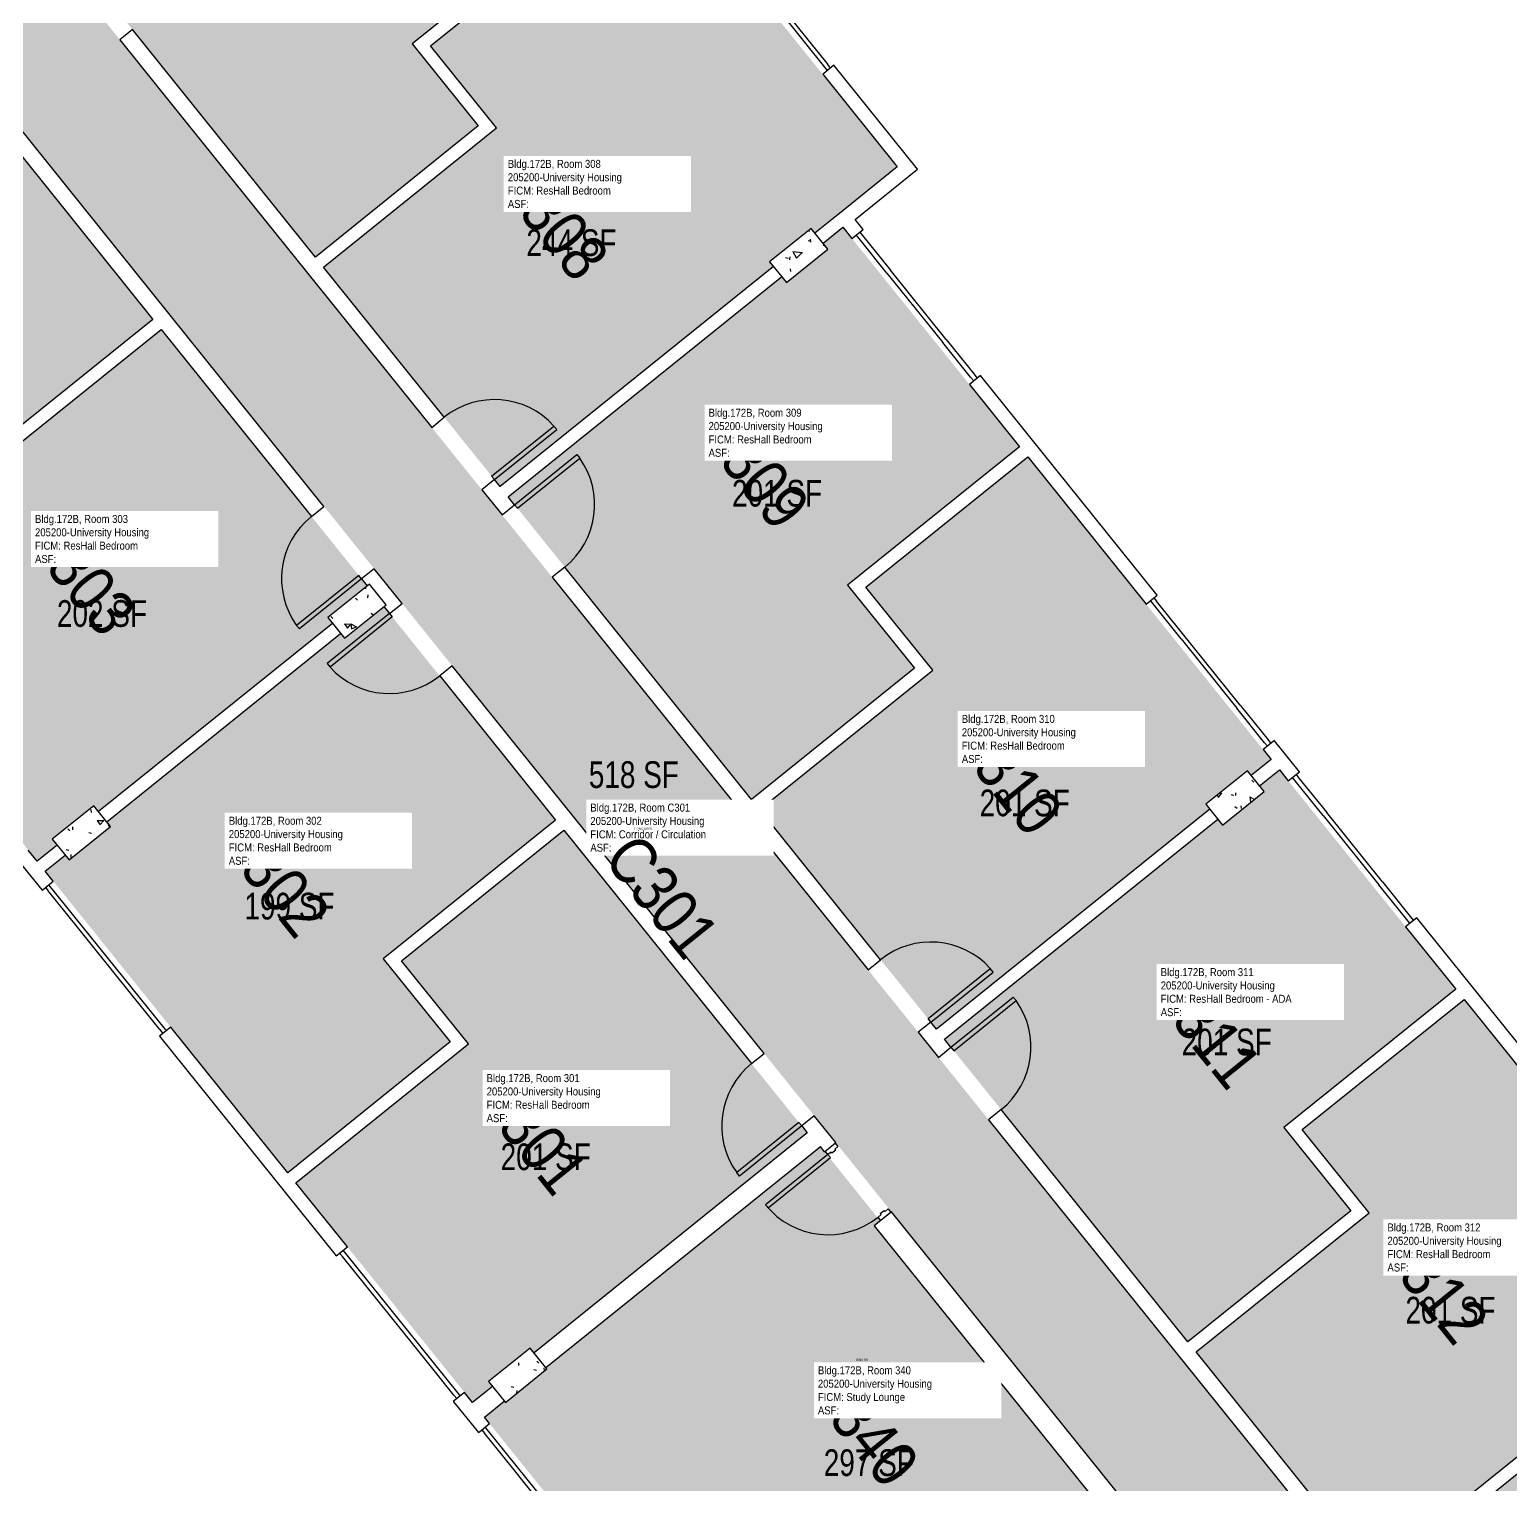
# Model space of a CAD drawing. Header units: inches. Extents: x 69233640 to 69235957, y 27660565 to 27663170.
# Drawn here: x 69234069 to 69234735, y 27662098 to 27662752 of the extents above; entities that cross this region are included whole.
import ezdxf
from ezdxf.enums import TextEntityAlignment as Align

# ---------------------------------------------------------------- set-up
doc = ezdxf.new("R2010")
doc.units = ezdxf.units.IN
doc.header["$LTSCALE"] = 100
doc.header["$MEASUREMENT"] = 0
for name, color, linetype in [('A-COLS', 5, 'CONTINUOUS'), ('A-DOOR', 2, 'CONTINUOUS'), ('A-GLAZ', 1, 'CONTINUOUS'), ('A-IDEN-RNUM', 7, 'CONTINUOUS'), ('A-IDEN-SNUM', 4, 'CONTINUOUS'), ('A-IDEN-VNUM', 4, 'CONTINUOUS'), ('A-WALL', 5, 'CONTINUOUS'), ('AREA-TEXT', 3, 'CONTINUOUS'), ('Rooms-Category-Color', 7, 'CONTINUOUS'), ('Rooms-College-Color', 7, 'CONTINUOUS'), ('Rooms-Department-Color', 7, 'CONTINUOUS'), ('Rooms-Division-Color', 7, 'CONTINUOUS'), ('Rooms-Information', 7, 'CONTINUOUS')]:
    doc.layers.add(name, color=color, linetype=linetype)
doc.styles.add('CP_AREA', font='arial.ttf', dxfattribs={"height": 15})
doc.styles.add('CP_ROOMSNUMBER', font='arial.ttf', dxfattribs={"height": 1})
doc.styles.add('CP_ROOMVNUMBER', font='arial.ttf', dxfattribs={"width": 0.85, "height": 0.075})
pattern_1 = [(358.821, (69234315.58, 27661870.697), (15.3886, -22.96955), [2.88, -31.68]), (303.821, (69234315.58, 27661870.697), (19.1641, 22.2581), [2.304, -25.344]), (49.272, (69234316.862, 27661868.783), (34.5526, -0.712), [2.448, -26.924]), (355.005, (69234321.563, 27661875.51), (20.7387, -35.9142), [4.32, -47.52]), (45.457, (69234323.29, 27661872.52), (51.643, -4.5134), [3.671, -40.386]), (300.005, (69234321.563, 27661875.51), (51.6431, -4.5136), [3.456, -38.016]), (329.821, (69234322.475, 27661871.316), (2.3233, -27.55014), [2.88, -31.68]), (274.821, (69234322.475, 27661871.316), (27.5522, 10.1765), [2.304, -25.344]), (20.272, (69234322.668, 27661869.02), (29.8752, -17.3742), [2.448, -26.924]), (346.3208, (69234315.58, 27661870.697), (10.2518, 7.64958), [1.267, -23.77, 1.267, -24.461, -25.44]), (346.3208, (69234315.58, 27661870.697), (10.2518, 7.64958), [-50.765, 1.267, -24.173]), (316.3208, (69234315.58, 27661870.697), (18.13225, 1.624), [1.267, -13.402, 1.267, -23.194, -9.696]), (316.3208, (69234315.58, 27661870.697), (18.13225, 1.624), [-39.13, 1.267, -8.429]), (276.3208, (69234310.212, 27661877.368), (12.17612, -16.51385), [1.267, -8.333, 1.267, -28.685, -39.744]), (276.3208, (69234310.212, 27661877.368), (12.17612, -16.51385), [-39.552, 1.267, -38.477]), (266.3208, (69234307.805, 27661880.36), (17.0341, -15.03807), [1.267, -11.213, 1.267, -18.624, -28.224]), (266.3208, (69234307.805, 27661880.36), (17.0341, -15.03807), [-32.371, 1.267, -26.957])]

msp = doc.modelspace()

# ---------------------------------------------------------------- hatches: boundary and pattern name
at = {"layer": 'A-COLS', "lineweight": -3}
h = msp.add_hatch(dxfattribs=at)
h.set_pattern_fill('FP_22', color=256, angle=-51.17918, style=0, pattern_type=2)
h.set_pattern_definition([(358.8208, (69234315.58, 27661870.696), (15.38857, -22.96955), [2.88, -31.68]), (303.821, (69234315.58, 27661870.696), (19.1641, 22.2581), [2.304, -25.344]), (49.272, (69234316.862, 27661868.782), (34.5526, -0.712), [2.448, -26.924]), (355.005, (69234321.563, 27661875.51), (20.7387, -35.9142), [4.32, -47.52]), (45.457, (69234323.29, 27661872.518), (51.643, -4.5134), [3.671, -40.386]), (300.005, (69234321.563, 27661875.51), (51.6431, -4.5136), [3.456, -38.016]), (329.8208, (69234322.474, 27661871.315), (2.3233, -27.55014), [2.88, -31.68]), (274.821, (69234322.474, 27661871.315), (27.5522, 10.1765), [2.304, -25.344]), (20.272, (69234322.668, 27661869.02), (29.8752, -17.3742), [2.448, -26.924]), (346.3208, (69234315.579, 27661870.696), (10.2518, 7.64958), [1.267, -23.77, 1.267, -24.461, -25.44]), (346.3208, (69234315.579, 27661870.696), (10.2518, 7.64958), [-50.765, 1.267, -24.173]), (316.3208, (69234315.58, 27661870.696), (18.13225, 1.624), [1.267, -13.402, 1.267, -23.194, -9.696]), (316.3208, (69234315.58, 27661870.696), (18.13225, 1.624), [-39.13, 1.267, -8.429]), (276.3208, (69234310.211, 27661877.368), (12.17612, -16.51385), [1.267, -8.333, 1.267, -28.685, -39.744]), (276.3208, (69234310.211, 27661877.368), (12.17612, -16.51385), [-39.552, 1.267, -38.477]), (266.3208, (69234307.804, 27661880.36), (17.0341, -15.03807), [1.267, -11.213, 1.267, -18.624, -28.224]), (266.3208, (69234307.804, 27661880.36), (17.0341, -15.03807), [-32.371, 1.267, -26.957])])
h.paths.add_polyline_path([(69234402.24, 27662647.31), (69234409.76, 27662637.96), (69234428.46, 27662653), (69234420.94, 27662662.35), (69234418.57, 27662660.45)], flags=0)
h = msp.add_hatch(dxfattribs=at)
h.set_pattern_fill('FP_29', color=256, angle=-51.17918, style=0, pattern_type=2)
h.set_pattern_definition(pattern_1)
h.paths.add_polyline_path([(69234203.52, 27662487.41), (69234211.05, 27662478.06), (69234229.74, 27662493.11), (69234222.22, 27662502.46)], flags=0)
h = msp.add_hatch(dxfattribs=at)
h.set_pattern_fill('FP_21', color=256, angle=-51.17918, style=0, pattern_type=2)
h.set_pattern_definition([(358.821, (69234315.58, 27661870.696), (15.3886, -22.96955), [2.88, -31.68]), (303.821, (69234315.58, 27661870.696), (19.1641, 22.2581), [2.304, -25.344]), (49.272, (69234316.862, 27661868.782), (34.5526, -0.712), [2.448, -26.924]), (355.005, (69234321.563, 27661875.51), (20.7387, -35.9142), [4.32, -47.52]), (45.457, (69234323.29, 27661872.518), (51.643, -4.5134), [3.671, -40.386]), (300.005, (69234321.563, 27661875.51), (51.6431, -4.5136), [3.456, -38.016]), (329.821, (69234322.474, 27661871.315), (2.3233, -27.55014), [2.88, -31.68]), (274.821, (69234322.474, 27661871.315), (27.5522, 10.1765), [2.304, -25.344]), (20.272, (69234322.668, 27661869.02), (29.8752, -17.3742), [2.448, -26.924]), (346.3208, (69234315.58, 27661870.696), (10.2518, 7.64958), [1.267, -23.77, 1.267, -24.461, -25.44]), (346.3208, (69234315.58, 27661870.696), (10.2518, 7.64958), [-50.765, 1.267, -24.173]), (316.3208, (69234315.58, 27661870.696), (18.13225, 1.624), [1.267, -13.402, 1.267, -23.194, -9.696]), (316.3208, (69234315.58, 27661870.696), (18.13225, 1.624), [-39.13, 1.267, -8.429]), (276.3208, (69234310.212, 27661877.368), (12.17612, -16.51385), [1.267, -8.333, 1.267, -28.685, -39.744]), (276.3208, (69234310.212, 27661877.368), (12.17612, -16.51385), [-39.552, 1.267, -38.477]), (266.3208, (69234307.804, 27661880.36), (17.0341, -15.03807), [1.267, -11.213, 1.267, -18.624, -28.224]), (266.3208, (69234307.804, 27661880.36), (17.0341, -15.03807), [-32.371, 1.267, -26.957])])
h.paths.add_polyline_path([(69234598.46, 27662403.45), (69234605.98, 27662394.1), (69234624.68, 27662409.14), (69234617.16, 27662418.49)], flags=0)
h = msp.add_hatch(dxfattribs=at)
h.set_pattern_fill('FP_26', color=256, angle=-51.17918, style=0, pattern_type=2)
h.set_pattern_definition(pattern_1)
h.paths.add_polyline_path([(69234079.64, 27662387.74), (69234087.17, 27662378.39), (69234105.87, 27662393.43), (69234098.34, 27662402.78)], flags=0)
h = msp.add_hatch(dxfattribs=at)
h.set_pattern_fill('FP_28', color=256, angle=-51.17918, style=0, pattern_type=2)
h.set_pattern_definition([(358.821, (69234315.58, 27661870.697), (15.3886, -22.9695), [2.88, -31.68]), (303.821, (69234315.58, 27661870.697), (19.164, 22.2581), [2.304, -25.344]), (49.272, (69234316.862, 27661868.783), (34.5526, -0.712), [2.448, -26.924]), (355.005, (69234321.563, 27661875.51), (20.7387, -35.914), [4.32, -47.52]), (45.457, (69234323.29, 27661872.52), (51.643, -4.5134), [3.671, -40.386]), (300.005, (69234321.563, 27661875.51), (51.643, -4.5136), [3.456, -38.016]), (329.821, (69234322.475, 27661871.316), (2.3233, -27.5501), [2.88, -31.68]), (274.821, (69234322.475, 27661871.316), (27.5522, 10.1765), [2.304, -25.344]), (20.272, (69234322.668, 27661869.02), (29.8752, -17.3742), [2.448, -26.924]), (346.321, (69234315.58, 27661870.697), (10.2518, 7.64958), [1.267, -23.77, 1.267, -24.461, -25.44]), (346.321, (69234315.58, 27661870.697), (10.2518, 7.64958), [-50.765, 1.267, -24.173]), (316.321, (69234315.58, 27661870.697), (18.13225, 1.624), [1.267, -13.402, 1.267, -23.194, -9.696]), (316.321, (69234315.58, 27661870.697), (18.13225, 1.624), [-39.13, 1.267, -8.429]), (276.321, (69234310.212, 27661877.368), (12.17612, -16.51385), [1.267, -8.333, 1.267, -28.685, -39.744]), (276.321, (69234310.212, 27661877.368), (12.17612, -16.51385), [-39.552, 1.267, -38.477]), (266.321, (69234307.805, 27661880.36), (17.0341, -15.0381), [1.267, -11.213, 1.267, -18.624, -28.224]), (266.321, (69234307.805, 27661880.36), (17.0341, -15.0381), [-32.371, 1.267, -26.957])])
h.paths.add_polyline_path([(69234275.86, 27662143.88), (69234283.38, 27662134.53), (69234302.08, 27662149.57), (69234294.56, 27662158.92)], flags=0)
at = {"layer": 'Rooms-Category-Color', "true_color": 0xadadad}
msp.add_hatch(color=253, dxfattribs=at).paths.add_polyline_path([(69233896.13, 27662917.3), (69233936.33, 27662867.34), (69234026.92, 27662754.76), (69234041.96, 27662736.06), (69234132.35, 27662623.72), (69234226.9, 27662506.22), (69234230.85, 27662501.3), (69234313.5, 27662398.58), (69234424.8, 27662260.27), (69234426.87, 27662257.68), (69234427.5, 27662256.91), (69234457.08, 27662220.14), (69234555.06, 27662098.37), (69234584.92, 27662061.25), (69234627.19, 27662008.72), (69234658.89, 27661969.33), (69234705.64, 27662006.94), (69234670.03, 27662051.19), (69234586.58, 27662154.91), (69234473.42, 27662295.54), (69234390.34, 27662398.8), (69234280.95, 27662534.75), (69234280.78, 27662534.97), (69234280.19, 27662535.7), (69234277.18, 27662539.44), (69234194.15, 27662642.63), (69234081.19, 27662783.02), (69233982.88, 27662905.19), (69233926.98, 27662974.68), (69233925.11, 27662973.17), (69233880.74, 27662937.47), (69233880.23, 27662937.07), (69233890.65, 27662924.12)])
at = {"layer": 'Rooms-Category-Color', "true_color": 0x728ef3}
for points in [[(69234232.4, 27662896.98), (69234090.6, 27662782.89), (69234197.95, 27662649.47), (69234271.2, 27662708.4), (69234241.5, 27662745.31), (69234318.82, 27662807.52), (69234241.16, 27662904.04)], [(69233934.45, 27662858.12), (69233792.65, 27662744.03), (69233783.88, 27662736.97), (69233974.3, 27662500.32), (69234124.86, 27662621.46), (69234036.32, 27662731.51), (69234031.84, 27662727.91), (69234016.79, 27662746.61), (69234021.27, 27662750.21)], [(69234325.03, 27662804.98), (69234249.76, 27662744.42), (69234279.46, 27662707.51), (69234201.64, 27662644.89), (69234280.98, 27662546.28), (69234282.85, 27662547.78), (69234403.93, 27662645.2), (69234402.24, 27662647.31), (69234420.94, 27662662.35), (69234422.63, 27662660.25), (69234459.6, 27662690), (69234350.56, 27662825.52)], [(69234428.46, 27662653), (69234409.76, 27662637.96), (69234407.62, 27662640.63), (69234284.67, 27662541.7), (69234394.15, 27662405.63), (69234467.39, 27662464.57), (69234437.3, 27662501.97), (69234514.62, 27662564.18), (69234435.23, 27662662.84), (69234426.32, 27662655.67)], [(69234081.76, 27662385.11), (69234079.64, 27662387.74), (69234098.34, 27662402.78), (69234100.46, 27662400.15), (69234205.64, 27662484.78), (69234203.52, 27662487.41), (69234221.25, 27662501.68), (69234128.55, 27662616.89), (69233977.98, 27662495.74), (69234072.8, 27662377.9)], [(69234397.83, 27662401.06), (69234477.23, 27662302.38), (69234600.18, 27662401.3), (69234598.46, 27662403.45), (69234617.16, 27662418.49), (69234618.88, 27662416.35), (69234627.79, 27662423.52), (69234518.3, 27662559.6), (69234445.56, 27662501.07), (69234475.65, 27662463.67)], [(69234306.01, 27662396.33), (69234228.77, 27662492.33), (69234211.05, 27662478.06), (69234209.32, 27662480.21), (69234104.14, 27662395.58), (69234105.87, 27662393.43), (69234087.17, 27662378.39), (69234085.44, 27662380.53), (69234076.48, 27662373.32), (69234185.54, 27662237.79), (69234258.58, 27662296.56), (69234228.49, 27662333.95)], [(69234624.68, 27662409.14), (69234605.98, 27662394.1), (69234603.86, 27662396.73), (69234480.91, 27662297.8), (69234590.38, 27662161.75), (69234663.63, 27662220.68), (69234633.54, 27662258.08), (69234710.86, 27662320.29), (69234631.48, 27662418.94), (69234622.56, 27662411.77)], [(69234277.58, 27662141.73), (69234275.86, 27662143.88), (69234294.56, 27662158.92), (69234296.28, 27662156.78), (69234419.19, 27662255.67), (69234309.69, 27662391.75), (69234236.75, 27662333.06), (69234266.84, 27662295.66), (69234189.22, 27662233.21), (69234268.62, 27662134.53)], [(69234673.84, 27662058.03), (69234796.79, 27662156.96), (69234794.67, 27662159.59), (69234813.37, 27662174.63), (69234815.49, 27662172), (69234824.4, 27662179.17), (69234714.54, 27662315.71), (69234641.8, 27662257.18), (69234671.89, 27662219.79), (69234594.07, 27662157.17)], [(69234425.81, 27661939.17), (69234514.45, 27662010.49), (69234485.84, 27662046.04), (69234545.62, 27662094.15), (69234449.29, 27662213.88), (69234452.01, 27662216.07), (69234425.1, 27662249.52), (69234424.47, 27662249.01), (69234301.61, 27662150.16), (69234302.08, 27662149.57), (69234283.38, 27662134.53), (69234282.91, 27662135.11), (69234273.95, 27662127.9)], [(69234800.47, 27662152.38), (69234677.52, 27662053.45), (69234711.29, 27662011.48), (69234771.55, 27661936.58), (69234908.43, 27662046.72), (69234912.77, 27662050.21), (69234922.12, 27662057.73), (69234828.08, 27662174.6), (69234819.17, 27662167.42), (69234820.89, 27662165.28), (69234802.2, 27662150.24)]]:
    msp.add_hatch(color=171, dxfattribs=at).paths.add_polyline_path(points)
at = {"layer": 'Rooms-College-Color', "true_color": 0xadadad}
for points in [[(69233896.13, 27662917.3), (69233936.33, 27662867.34), (69234026.92, 27662754.76), (69234041.96, 27662736.06), (69234132.35, 27662623.72), (69234226.9, 27662506.22), (69234230.85, 27662501.3), (69234313.5, 27662398.58), (69234424.8, 27662260.27), (69234426.87, 27662257.68), (69234427.5, 27662256.91), (69234457.08, 27662220.14), (69234555.06, 27662098.37), (69234584.92, 27662061.25), (69234627.19, 27662008.72), (69234658.89, 27661969.33), (69234705.64, 27662006.94), (69234670.03, 27662051.19), (69234586.58, 27662154.91), (69234473.42, 27662295.54), (69234390.34, 27662398.8), (69234280.95, 27662534.75), (69234280.78, 27662534.97), (69234280.19, 27662535.7), (69234277.18, 27662539.44), (69234194.15, 27662642.63), (69234081.19, 27662783.02), (69233982.88, 27662905.19), (69233926.98, 27662974.68), (69233925.11, 27662973.17), (69233880.74, 27662937.47), (69233880.23, 27662937.07), (69233890.65, 27662924.12)], [(69234232.4, 27662896.98), (69234090.6, 27662782.89), (69234197.95, 27662649.47), (69234271.2, 27662708.4), (69234241.5, 27662745.31), (69234318.82, 27662807.52), (69234241.16, 27662904.04)], [(69233934.45, 27662858.12), (69233792.65, 27662744.03), (69233783.88, 27662736.97), (69233974.3, 27662500.32), (69234124.86, 27662621.46), (69234036.32, 27662731.51), (69234031.84, 27662727.91), (69234016.79, 27662746.61), (69234021.27, 27662750.21)], [(69234325.03, 27662804.98), (69234249.76, 27662744.42), (69234279.46, 27662707.51), (69234201.64, 27662644.89), (69234280.98, 27662546.28), (69234282.85, 27662547.78), (69234403.93, 27662645.2), (69234402.24, 27662647.31), (69234420.94, 27662662.35), (69234422.63, 27662660.25), (69234459.6, 27662690), (69234350.56, 27662825.52)], [(69234428.46, 27662653), (69234409.76, 27662637.96), (69234407.62, 27662640.63), (69234284.67, 27662541.7), (69234394.15, 27662405.63), (69234467.39, 27662464.57), (69234437.3, 27662501.97), (69234514.62, 27662564.18), (69234435.23, 27662662.84), (69234426.32, 27662655.67)], [(69234081.76, 27662385.11), (69234079.64, 27662387.74), (69234098.34, 27662402.78), (69234100.46, 27662400.15), (69234205.64, 27662484.78), (69234203.52, 27662487.41), (69234221.25, 27662501.68), (69234128.55, 27662616.89), (69233977.98, 27662495.74), (69234072.8, 27662377.9)], [(69234397.83, 27662401.06), (69234477.23, 27662302.38), (69234600.18, 27662401.3), (69234598.46, 27662403.45), (69234617.16, 27662418.49), (69234618.88, 27662416.35), (69234627.79, 27662423.52), (69234518.3, 27662559.6), (69234445.56, 27662501.07), (69234475.65, 27662463.67)], [(69234306.01, 27662396.33), (69234228.77, 27662492.33), (69234211.05, 27662478.06), (69234209.32, 27662480.21), (69234104.14, 27662395.58), (69234105.87, 27662393.43), (69234087.17, 27662378.39), (69234085.44, 27662380.53), (69234076.48, 27662373.32), (69234185.54, 27662237.79), (69234258.58, 27662296.56), (69234228.49, 27662333.95)], [(69234624.68, 27662409.14), (69234605.98, 27662394.1), (69234603.86, 27662396.73), (69234480.91, 27662297.8), (69234590.38, 27662161.75), (69234663.63, 27662220.68), (69234633.54, 27662258.08), (69234710.86, 27662320.29), (69234631.48, 27662418.94), (69234622.56, 27662411.77)], [(69234277.58, 27662141.73), (69234275.86, 27662143.88), (69234294.56, 27662158.92), (69234296.28, 27662156.78), (69234419.19, 27662255.67), (69234309.69, 27662391.75), (69234236.75, 27662333.06), (69234266.84, 27662295.66), (69234189.22, 27662233.21), (69234268.62, 27662134.53)], [(69234673.84, 27662058.03), (69234796.79, 27662156.96), (69234794.67, 27662159.59), (69234813.37, 27662174.63), (69234815.49, 27662172), (69234824.4, 27662179.17), (69234714.54, 27662315.71), (69234641.8, 27662257.18), (69234671.89, 27662219.79), (69234594.07, 27662157.17)], [(69234425.81, 27661939.17), (69234514.45, 27662010.49), (69234485.84, 27662046.04), (69234545.62, 27662094.15), (69234449.29, 27662213.88), (69234452.01, 27662216.07), (69234425.1, 27662249.52), (69234424.47, 27662249.01), (69234301.61, 27662150.16), (69234302.08, 27662149.57), (69234283.38, 27662134.53), (69234282.91, 27662135.11), (69234273.95, 27662127.9)], [(69234800.47, 27662152.38), (69234677.52, 27662053.45), (69234711.29, 27662011.48), (69234771.55, 27661936.58), (69234908.43, 27662046.72), (69234912.77, 27662050.21), (69234922.12, 27662057.73), (69234828.08, 27662174.6), (69234819.17, 27662167.42), (69234820.89, 27662165.28), (69234802.2, 27662150.24)]]:
    msp.add_hatch(color=253, dxfattribs=at).paths.add_polyline_path(points)
at = {"layer": 'Rooms-Department-Color', "true_color": 0xacacac}
msp.add_hatch(color=253, dxfattribs=at).paths.add_polyline_path([(69233896.13, 27662917.3), (69233936.33, 27662867.34), (69234026.92, 27662754.76), (69234041.96, 27662736.06), (69234132.35, 27662623.72), (69234226.9, 27662506.22), (69234230.85, 27662501.3), (69234313.5, 27662398.58), (69234424.8, 27662260.27), (69234426.87, 27662257.68), (69234427.5, 27662256.91), (69234457.08, 27662220.14), (69234555.06, 27662098.37), (69234584.92, 27662061.25), (69234627.19, 27662008.72), (69234658.89, 27661969.33), (69234705.64, 27662006.94), (69234670.03, 27662051.19), (69234586.58, 27662154.91), (69234473.42, 27662295.54), (69234390.34, 27662398.8), (69234280.95, 27662534.75), (69234280.78, 27662534.97), (69234280.19, 27662535.7), (69234277.18, 27662539.44), (69234194.15, 27662642.63), (69234081.19, 27662783.02), (69233982.88, 27662905.19), (69233926.98, 27662974.68), (69233925.11, 27662973.17), (69233880.74, 27662937.47), (69233880.23, 27662937.07), (69233890.65, 27662924.12)])
at = {"layer": 'Rooms-Department-Color', "true_color": 0x604aed}
for points in [[(69234232.4, 27662896.98), (69234090.6, 27662782.89), (69234197.95, 27662649.47), (69234271.2, 27662708.4), (69234241.5, 27662745.31), (69234318.82, 27662807.52), (69234241.16, 27662904.04)], [(69233934.45, 27662858.12), (69233792.65, 27662744.03), (69233783.88, 27662736.97), (69233974.3, 27662500.32), (69234124.86, 27662621.46), (69234036.32, 27662731.51), (69234031.84, 27662727.91), (69234016.79, 27662746.61), (69234021.27, 27662750.21)], [(69234325.03, 27662804.98), (69234249.76, 27662744.42), (69234279.46, 27662707.51), (69234201.64, 27662644.89), (69234280.98, 27662546.28), (69234282.85, 27662547.78), (69234403.93, 27662645.2), (69234402.24, 27662647.31), (69234420.94, 27662662.35), (69234422.63, 27662660.25), (69234459.6, 27662690), (69234350.56, 27662825.52)], [(69234428.46, 27662653), (69234409.76, 27662637.96), (69234407.62, 27662640.63), (69234284.67, 27662541.7), (69234394.15, 27662405.63), (69234467.39, 27662464.57), (69234437.3, 27662501.97), (69234514.62, 27662564.18), (69234435.23, 27662662.84), (69234426.32, 27662655.67)], [(69234081.76, 27662385.11), (69234079.64, 27662387.74), (69234098.34, 27662402.78), (69234100.46, 27662400.15), (69234205.64, 27662484.78), (69234203.52, 27662487.41), (69234221.25, 27662501.68), (69234128.55, 27662616.89), (69233977.98, 27662495.74), (69234072.8, 27662377.9)], [(69234397.83, 27662401.06), (69234477.23, 27662302.38), (69234600.18, 27662401.3), (69234598.46, 27662403.45), (69234617.16, 27662418.49), (69234618.88, 27662416.35), (69234627.79, 27662423.52), (69234518.3, 27662559.6), (69234445.56, 27662501.07), (69234475.65, 27662463.67)], [(69234306.01, 27662396.33), (69234228.77, 27662492.33), (69234211.05, 27662478.06), (69234209.32, 27662480.21), (69234104.14, 27662395.58), (69234105.87, 27662393.43), (69234087.17, 27662378.39), (69234085.44, 27662380.53), (69234076.48, 27662373.32), (69234185.54, 27662237.79), (69234258.58, 27662296.56), (69234228.49, 27662333.95)], [(69234624.68, 27662409.14), (69234605.98, 27662394.1), (69234603.86, 27662396.73), (69234480.91, 27662297.8), (69234590.38, 27662161.75), (69234663.63, 27662220.68), (69234633.54, 27662258.08), (69234710.86, 27662320.29), (69234631.48, 27662418.94), (69234622.56, 27662411.77)], [(69234277.58, 27662141.73), (69234275.86, 27662143.88), (69234294.56, 27662158.92), (69234296.28, 27662156.78), (69234419.19, 27662255.67), (69234309.69, 27662391.75), (69234236.75, 27662333.06), (69234266.84, 27662295.66), (69234189.22, 27662233.21), (69234268.62, 27662134.53)], [(69234673.84, 27662058.03), (69234796.79, 27662156.96), (69234794.67, 27662159.59), (69234813.37, 27662174.63), (69234815.49, 27662172), (69234824.4, 27662179.17), (69234714.54, 27662315.71), (69234641.8, 27662257.18), (69234671.89, 27662219.79), (69234594.07, 27662157.17)], [(69234425.81, 27661939.17), (69234514.45, 27662010.49), (69234485.84, 27662046.04), (69234545.62, 27662094.15), (69234449.29, 27662213.88), (69234452.01, 27662216.07), (69234425.1, 27662249.52), (69234424.47, 27662249.01), (69234301.61, 27662150.16), (69234302.08, 27662149.57), (69234283.38, 27662134.53), (69234282.91, 27662135.11), (69234273.95, 27662127.9)], [(69234800.47, 27662152.38), (69234677.52, 27662053.45), (69234711.29, 27662011.48), (69234771.55, 27661936.58), (69234908.43, 27662046.72), (69234912.77, 27662050.21), (69234922.12, 27662057.73), (69234828.08, 27662174.6), (69234819.17, 27662167.42), (69234820.89, 27662165.28), (69234802.2, 27662150.24)]]:
    msp.add_hatch(color=173, dxfattribs=at).paths.add_polyline_path(points)
at = {"layer": 'Rooms-Division-Color', "true_color": 0xadadad}
msp.add_hatch(color=253, dxfattribs=at).paths.add_polyline_path([(69233896.13, 27662917.3), (69233936.33, 27662867.34), (69234026.92, 27662754.76), (69234041.96, 27662736.06), (69234132.35, 27662623.72), (69234226.9, 27662506.22), (69234230.85, 27662501.3), (69234313.5, 27662398.58), (69234424.8, 27662260.27), (69234426.87, 27662257.68), (69234427.5, 27662256.91), (69234457.08, 27662220.14), (69234555.06, 27662098.37), (69234584.92, 27662061.25), (69234627.19, 27662008.72), (69234658.89, 27661969.33), (69234705.64, 27662006.94), (69234670.03, 27662051.19), (69234586.58, 27662154.91), (69234473.42, 27662295.54), (69234390.34, 27662398.8), (69234280.95, 27662534.75), (69234280.78, 27662534.97), (69234280.19, 27662535.7), (69234277.18, 27662539.44), (69234194.15, 27662642.63), (69234081.19, 27662783.02), (69233982.88, 27662905.19), (69233926.98, 27662974.68), (69233925.11, 27662973.17), (69233880.74, 27662937.47), (69233880.23, 27662937.07), (69233890.65, 27662924.12)])
at = {"layer": 'Rooms-Division-Color', "true_color": 0x604aed}
for points in [[(69234232.4, 27662896.98), (69234090.6, 27662782.89), (69234197.95, 27662649.47), (69234271.2, 27662708.4), (69234241.5, 27662745.31), (69234318.82, 27662807.52), (69234241.16, 27662904.04)], [(69233934.45, 27662858.12), (69233792.65, 27662744.03), (69233783.88, 27662736.97), (69233974.3, 27662500.32), (69234124.86, 27662621.46), (69234036.32, 27662731.51), (69234031.84, 27662727.91), (69234016.79, 27662746.61), (69234021.27, 27662750.21)], [(69234325.03, 27662804.98), (69234249.76, 27662744.42), (69234279.46, 27662707.51), (69234201.64, 27662644.89), (69234280.98, 27662546.28), (69234282.85, 27662547.78), (69234403.93, 27662645.2), (69234402.24, 27662647.31), (69234420.94, 27662662.35), (69234422.63, 27662660.25), (69234459.6, 27662690), (69234350.56, 27662825.52)], [(69234428.46, 27662653), (69234409.76, 27662637.96), (69234407.62, 27662640.63), (69234284.67, 27662541.7), (69234394.15, 27662405.63), (69234467.39, 27662464.57), (69234437.3, 27662501.97), (69234514.62, 27662564.18), (69234435.23, 27662662.84), (69234426.32, 27662655.67)], [(69234081.76, 27662385.11), (69234079.64, 27662387.74), (69234098.34, 27662402.78), (69234100.46, 27662400.15), (69234205.64, 27662484.78), (69234203.52, 27662487.41), (69234221.25, 27662501.68), (69234128.55, 27662616.89), (69233977.98, 27662495.74), (69234072.8, 27662377.9)], [(69234397.83, 27662401.06), (69234477.23, 27662302.38), (69234600.18, 27662401.3), (69234598.46, 27662403.45), (69234617.16, 27662418.49), (69234618.88, 27662416.35), (69234627.79, 27662423.52), (69234518.3, 27662559.6), (69234445.56, 27662501.07), (69234475.65, 27662463.67)], [(69234306.01, 27662396.33), (69234228.77, 27662492.33), (69234211.05, 27662478.06), (69234209.32, 27662480.21), (69234104.14, 27662395.58), (69234105.87, 27662393.43), (69234087.17, 27662378.39), (69234085.44, 27662380.53), (69234076.48, 27662373.32), (69234185.54, 27662237.79), (69234258.58, 27662296.56), (69234228.49, 27662333.95)], [(69234624.68, 27662409.14), (69234605.98, 27662394.1), (69234603.86, 27662396.73), (69234480.91, 27662297.8), (69234590.38, 27662161.75), (69234663.63, 27662220.68), (69234633.54, 27662258.08), (69234710.86, 27662320.29), (69234631.48, 27662418.94), (69234622.56, 27662411.77)], [(69234277.58, 27662141.73), (69234275.86, 27662143.88), (69234294.56, 27662158.92), (69234296.28, 27662156.78), (69234419.19, 27662255.67), (69234309.69, 27662391.75), (69234236.75, 27662333.06), (69234266.84, 27662295.66), (69234189.22, 27662233.21), (69234268.62, 27662134.53)], [(69234673.84, 27662058.03), (69234796.79, 27662156.96), (69234794.67, 27662159.59), (69234813.37, 27662174.63), (69234815.49, 27662172), (69234824.4, 27662179.17), (69234714.54, 27662315.71), (69234641.8, 27662257.18), (69234671.89, 27662219.79), (69234594.07, 27662157.17)], [(69234425.81, 27661939.17), (69234514.45, 27662010.49), (69234485.84, 27662046.04), (69234545.62, 27662094.15), (69234449.29, 27662213.88), (69234452.01, 27662216.07), (69234425.1, 27662249.52), (69234424.47, 27662249.01), (69234301.61, 27662150.16), (69234302.08, 27662149.57), (69234283.38, 27662134.53), (69234282.91, 27662135.11), (69234273.95, 27662127.9)], [(69234800.47, 27662152.38), (69234677.52, 27662053.45), (69234711.29, 27662011.48), (69234771.55, 27661936.58), (69234908.43, 27662046.72), (69234912.77, 27662050.21), (69234922.12, 27662057.73), (69234828.08, 27662174.6), (69234819.17, 27662167.42), (69234820.89, 27662165.28), (69234802.2, 27662150.24)]]:
    msp.add_hatch(color=173, dxfattribs=at).paths.add_polyline_path(points)

# ---------------------------------------------------------------- linework, layer by layer
at = {"layer": 'A-COLS', "lineweight": -3}
for p, q in [((69234420.94, 27662662.35), (69234402.24, 27662647.31)), ((69234428.46, 27662653), (69234420.94, 27662662.35)), ((69234402.24, 27662647.31), (69234409.76, 27662637.96)), ((69234409.76, 27662637.96), (69234428.46, 27662653)), ((69234222.22, 27662502.46), (69234203.52, 27662487.41)), ((69234229.74, 27662493.11), (69234222.22, 27662502.46)), ((69234203.52, 27662487.41), (69234211.05, 27662478.06)), ((69234211.05, 27662478.06), (69234229.74, 27662493.11)), ((69234617.16, 27662418.49), (69234598.46, 27662403.45)), ((69234624.68, 27662409.14), (69234617.16, 27662418.49)), ((69234605.98, 27662394.1), (69234624.68, 27662409.14)), ((69234098.34, 27662402.78), (69234079.64, 27662387.74)), ((69234105.87, 27662393.43), (69234098.34, 27662402.78)), ((69234598.46, 27662403.45), (69234605.98, 27662394.1)), ((69234079.64, 27662387.74), (69234087.17, 27662378.39)), ((69234087.17, 27662378.39), (69234105.87, 27662393.43)), ((69234294.56, 27662158.92), (69234275.86, 27662143.88)), ((69234302.08, 27662149.57), (69234294.56, 27662158.92)), ((69234283.38, 27662134.53), (69234302.08, 27662149.57)), ((69234275.86, 27662143.88), (69234283.38, 27662134.53))]:
    msp.add_line(p, q, dxfattribs=at)
at = {"layer": 'A-DOOR', "lineweight": -3}
for p, q in [((69234277.22, 27662550.95), (69234305.23, 27662573.48)), ((69234278.48, 27662549.39), (69234306.48, 27662571.93)), ((69234306.48, 27662571.93), (69234305.23, 27662573.48)), ((69234287.57, 27662538.1), (69234315.57, 27662560.63)), ((69234315.57, 27662560.63), (69234316.82, 27662559.07)), ((69234288.82, 27662536.54), (69234316.82, 27662559.07)), ((69234278.48, 27662549.39), (69234277.22, 27662550.95)), ((69234287.57, 27662538.1), (69234288.82, 27662536.54)), ((69234217.49, 27662506.35), (69234189.48, 27662483.82)), ((69234218.74, 27662504.79), (69234190.74, 27662482.26)), ((69234218.74, 27662504.79), (69234217.49, 27662506.35)), ((69234231.28, 27662489.21), (69234203.27, 27662466.68)), ((69234232.53, 27662487.65), (69234204.53, 27662465.12)), ((69234231.28, 27662489.21), (69234232.53, 27662487.65)), ((69234190.74, 27662482.26), (69234189.48, 27662483.82)), ((69234203.27, 27662466.68), (69234204.53, 27662465.12)), ((69234473.47, 27662307.05), (69234501.47, 27662329.58)), ((69234474.72, 27662305.49), (69234502.73, 27662328.02)), ((69234502.73, 27662328.02), (69234501.47, 27662329.58)), ((69234483.81, 27662294.19), (69234511.82, 27662316.73)), ((69234485.07, 27662292.64), (69234513.07, 27662315.17)), ((69234511.82, 27662316.73), (69234513.07, 27662315.17)), ((69234474.72, 27662305.49), (69234473.47, 27662307.05)), ((69234483.81, 27662294.19), (69234485.07, 27662292.64)), ((69234415.43, 27662260.35), (69234387.42, 27662237.81)), ((69234416.68, 27662258.79), (69234388.67, 27662236.25)), ((69234416.68, 27662258.79), (69234415.43, 27662260.35)), ((69234427.23, 27662247.47), (69234431.71, 27662251.07)), ((69234431.99, 27662247.93), (69234430.24, 27662246.52)), ((69234432.96, 27662249.52), (69234431.6, 27662248.42)), ((69234431.6, 27662248.42), (69234431.99, 27662247.93)), ((69234431.71, 27662251.07), (69234432.96, 27662249.52)), ((69234428.48, 27662245.91), (69234400.44, 27662223.34)), ((69234401.53, 27662221.98), (69234429.58, 27662244.55)), ((69234428.48, 27662245.91), (69234427.23, 27662247.47)), ((69234429.85, 27662247.01), (69234428.48, 27662245.91)), ((69234429.58, 27662244.55), (69234428.48, 27662245.91)), ((69234430.24, 27662246.52), (69234429.85, 27662247.01)), ((69234388.67, 27662236.25), (69234387.42, 27662237.81)), ((69234400.44, 27662223.34), (69234401.53, 27662221.98)), ((69234454.17, 27662220.37), (69234455.53, 27662221.47)), ((69234455.53, 27662221.47), (69234456.79, 27662219.91)), ((69234451.05, 27662217.86), (69234452.42, 27662218.96)), ((69234452.31, 27662216.3), (69234451.05, 27662217.86)), ((69234452.02, 27662219.45), (69234453.78, 27662220.86)), ((69234452.42, 27662218.96), (69234452.02, 27662219.45)), ((69234456.79, 27662219.91), (69234452.31, 27662216.3)), ((69234453.78, 27662220.86), (69234454.17, 27662220.37))]:
    msp.add_line(p, q, dxfattribs=at)
for centre, start, end in [((69234278.48, 27662549.39), 42.00556, 128.82082), ((69234287.57, 27662538.1), 308.82082, 35.63608), ((69234218.74, 27662504.79), 128.82082, 215.63608), ((69234231.28, 27662489.21), 222.00556, 308.82082), ((69234474.72, 27662305.49), 42.00556, 128.82082), ((69234483.81, 27662294.19), 308.82082, 35.63608), ((69234416.68, 27662258.79), 128.82082, 215.63608), ((69234428.48, 27662245.91), 218.82082, 308.82082)]:
    msp.add_arc(centre, 36, start, end, dxfattribs=at)
at = {"layer": 'A-GLAZ', "lineweight": -3}
for p, q in [((69234405.61, 27662761.36), (69234428.19, 27662733.31)), ((69234408.29, 27662760.95), (69234428.35, 27662736.01)), ((69234429.61, 27662734.45), (69234428.35, 27662736.01)), ((69234442.76, 27662660.66), (69234444.02, 27662659.1)), ((69234442.46, 27662657.85), (69234441.21, 27662659.41)), ((69234455, 27662642.26), (69234442.46, 27662657.85)), ((69234444.02, 27662659.1), (69234456.55, 27662643.52)), ((69234455, 27662642.26), (69234480.07, 27662611.1)), ((69234481.63, 27662612.35), (69234456.55, 27662643.52)), ((69234492.61, 27662595.52), (69234480.07, 27662611.1)), ((69234481.63, 27662612.35), (69234494.17, 27662596.77)), ((69234493.86, 27662593.96), (69234492.61, 27662595.52)), ((69234494.02, 27662593.77), (69234493.86, 27662593.96)), ((69234494.17, 27662596.77), (69234495.42, 27662595.21)), ((69234587.27, 27662477.87), (69234573.48, 27662495.01)), ((69234575.04, 27662496.27), (69234576.29, 27662494.71)), ((69234613.9, 27662447.96), (69234576.29, 27662494.71)), ((69234587.27, 27662477.87), (69234612.34, 27662446.71)), ((69234613.9, 27662447.96), (69234626.44, 27662432.38)), ((69234624.88, 27662431.13), (69234612.34, 27662446.71)), ((69234626.14, 27662429.57), (69234624.88, 27662431.13)), ((69234626.44, 27662432.38), (69234627.69, 27662430.82)), ((69234638.67, 27662413.99), (69234637.42, 27662415.54)), ((69234638.98, 27662416.8), (69234640.23, 27662415.24)), ((69234640.23, 27662415.24), (69234652.77, 27662399.66)), ((69234651.21, 27662398.4), (69234638.67, 27662413.99)), ((69234651.21, 27662398.4), (69234676.29, 27662367.24)), ((69234677.85, 27662368.49), (69234652.77, 27662399.66)), ((69234677.85, 27662368.49), (69234690.38, 27662352.91)), ((69234076.58, 27662366.02), (69234077.84, 27662364.46)), ((69234090.37, 27662348.88), (69234077.84, 27662364.46)), ((69234130.47, 27662302.23), (69234078.14, 27662367.28)), ((69234688.82, 27662351.66), (69234676.29, 27662367.24)), ((69234115.45, 27662317.72), (69234090.37, 27662348.88)), ((69234690.08, 27662350.1), (69234688.82, 27662351.66)), ((69234690.38, 27662352.91), (69234691.64, 27662351.35)), ((69234127.99, 27662302.14), (69234115.45, 27662317.72)), ((69234127.99, 27662302.14), (69234129.24, 27662300.58)), ((69234130.8, 27662301.83), (69234130.47, 27662302.23)), ((69234208.85, 27662201.63), (69234210.11, 27662200.07)), ((69234262.75, 27662137.84), (69234210.41, 27662202.88)), ((69234247.72, 27662153.33), (69234210.11, 27662200.07)), ((69234260.26, 27662137.74), (69234247.72, 27662153.33)), ((69234260.26, 27662137.74), (69234261.51, 27662136.19)), ((69234263.07, 27662137.44), (69234262.75, 27662137.84)), ((69234272.8, 27662122.16), (69234274.05, 27662120.6)), ((69234274.68, 27662123.01), (69234274.35, 27662123.42)), ((69234327.01, 27662057.97), (69234274.68, 27662123.01)), ((69234286.59, 27662105.02), (69234274.05, 27662120.6)), ((69234311.66, 27662073.86), (69234286.59, 27662105.02))]:
    msp.add_line(p, q, dxfattribs=at)
at = {"layer": 'A-WALL', "lineweight": -3}
for p, q in [((69234318.82, 27662807.52), (69234241.5, 27662745.31)), ((69234249.76, 27662744.42), (69234327.56, 27662807.02)), ((69234201.82, 27662537.38), (69234019.28, 27662764.25)), ((69234115.67, 27662751.73), (69234110.02, 27662747.18)), ((69234110.02, 27662747.18), (69234128.36, 27662724.39)), ((69234197.95, 27662649.47), (69234115.67, 27662751.73)), ((69234241.5, 27662745.31), (69234271.2, 27662708.4)), ((69234279.46, 27662707.51), (69234249.76, 27662744.42)), ((69234431.17, 27662735.7), (69234426.63, 27662732.05)), ((69234468.74, 27662689.01), (69234431.17, 27662735.7)), ((69234036.32, 27662731.51), (69234124.86, 27662621.46)), ((69234426.63, 27662732.05), (69234426.1, 27662731.63)), ((69234426.1, 27662731.63), (69234459.6, 27662690)), ((69234128.36, 27662724.39), (69234250.26, 27662572.9)), ((69234271.2, 27662708.4), (69234197.95, 27662649.47)), ((69234201.64, 27662644.89), (69234279.46, 27662707.51)), ((69234459.6, 27662690), (69234432.13, 27662667.89)), ((69234440.68, 27662666.43), (69234468.74, 27662689.01)), ((69234431.55, 27662667.42), (69234422.63, 27662660.25)), ((69234432.13, 27662667.89), (69234431.55, 27662667.42)), ((69234426.32, 27662655.67), (69234435.23, 27662662.84)), ((69234435.23, 27662662.84), (69234439.26, 27662657.84)), ((69234439.26, 27662657.84), (69234444.32, 27662661.91)), ((69234444.32, 27662661.91), (69234440.68, 27662666.43)), ((69234255.91, 27662577.44), (69234201.64, 27662644.89)), ((69234403.93, 27662645.2), (69234280.98, 27662546.28)), ((69234284.67, 27662541.7), (69234407.62, 27662640.63)), ((69234124.86, 27662621.46), (69233974.3, 27662500.32)), ((69233977.98, 27662495.74), (69234128.55, 27662616.89)), ((69234128.55, 27662616.89), (69234196.17, 27662532.84)), ((69234497.14, 27662596.27), (69234492.07, 27662592.2)), ((69234576.59, 27662497.52), (69234497.14, 27662596.27)), ((69234492.07, 27662592.2), (69234514.62, 27662564.18)), ((69234250.26, 27662572.9), (69234255.91, 27662577.44)), ((69234514.62, 27662564.18), (69234437.3, 27662501.97)), ((69234445.56, 27662501.07), (69234518.3, 27662559.6)), ((69234518.3, 27662559.6), (69234571.53, 27662493.45)), ((69234278.48, 27662549.39), (69234272.83, 27662544.85)), ((69234280.98, 27662546.28), (69234278.48, 27662549.39)), ((69234272.83, 27662544.85), (69234281.92, 27662533.55)), ((69234287.57, 27662538.1), (69234284.67, 27662541.7)), ((69234196.17, 27662532.84), (69234201.82, 27662537.38)), ((69234281.92, 27662533.55), (69234287.57, 27662538.1)), ((69234224.39, 27662509.34), (69234218.74, 27662504.79)), ((69234236.93, 27662493.75), (69234224.39, 27662509.34)), ((69234310.13, 27662510.05), (69234304.48, 27662505.5)), ((69234394.15, 27662405.63), (69234310.13, 27662510.05)), ((69234218.74, 27662504.79), (69234221.25, 27662501.68)), ((69234304.48, 27662505.5), (69234446.51, 27662328.99)), ((69234437.3, 27662501.97), (69234467.39, 27662464.57)), ((69234475.65, 27662463.67), (69234445.56, 27662501.07)), ((69234571.53, 27662493.45), (69234576.59, 27662497.52)), ((69234228.77, 27662492.33), (69234231.28, 27662489.21)), ((69234231.28, 27662489.21), (69234236.93, 27662493.75)), ((69234205.64, 27662484.78), (69234100.46, 27662400.15)), ((69234104.14, 27662395.58), (69234209.32, 27662480.21)), ((69234259.49, 27662465.71), (69234253.85, 27662461.16)), ((69234253.85, 27662461.16), (69234306.01, 27662396.33)), ((69234399.76, 27662291.38), (69234259.49, 27662465.71)), ((69234467.39, 27662464.57), (69234394.15, 27662405.63)), ((69234397.83, 27662401.06), (69234475.65, 27662463.67)), ((69234629.25, 27662432.08), (69234624.19, 27662428)), ((69234624.19, 27662428), (69234627.79, 27662423.52)), ((69234629.32, 27662431.99), (69234629.25, 27662432.08)), ((69234640.54, 27662418.05), (69234629.32, 27662431.99)), ((69234627.79, 27662423.52), (69234618.88, 27662416.35)), ((69234622.56, 27662411.77), (69234631.48, 27662418.94)), ((69234631.48, 27662418.94), (69234635.47, 27662413.98)), ((69234635.47, 27662413.98), (69234640.54, 27662418.05)), ((69234452.15, 27662333.54), (69234397.83, 27662401.06)), ((69234600.18, 27662401.3), (69234477.23, 27662302.38)), ((69234306.01, 27662396.33), (69234228.49, 27662333.95)), ((69234480.91, 27662297.8), (69234603.86, 27662396.73)), ((69234236.75, 27662333.06), (69234309.69, 27662391.75)), ((69234309.69, 27662391.75), (69234394.11, 27662286.84)), ((69234072.8, 27662377.9), (69234068.8, 27662382.87)), ((69234081.76, 27662385.11), (69234072.8, 27662377.9)), ((69234064.6, 27662377.72), (69234075.02, 27662364.77)), ((69234076.48, 27662373.32), (69234085.44, 27662380.53)), ((69234075.49, 27662365.14), (69234080.09, 27662368.84)), ((69234080.09, 27662368.84), (69234076.48, 27662373.32)), ((69234075.02, 27662364.77), (69234075.49, 27662365.14)), ((69234693.35, 27662352.41), (69234688.29, 27662348.34)), ((69234688.29, 27662348.34), (69234710.86, 27662320.29)), ((69234772.81, 27662253.66), (69234693.35, 27662352.41)), ((69234228.49, 27662333.95), (69234258.58, 27662296.56)), ((69234266.84, 27662295.66), (69234236.75, 27662333.06)), ((69234446.51, 27662328.99), (69234452.15, 27662333.54)), ((69234710.86, 27662320.29), (69234633.54, 27662258.08)), ((69234641.8, 27662257.18), (69234714.54, 27662315.71)), ((69234714.54, 27662315.71), (69234767.75, 27662249.58)), ((69234132.9, 27662303.2), (69234127.84, 27662299.13)), ((69234185.54, 27662237.79), (69234132.9, 27662303.2)), ((69234474.72, 27662305.49), (69234469.07, 27662300.95)), ((69234469.07, 27662300.95), (69234478.16, 27662289.65)), ((69234477.23, 27662302.38), (69234474.72, 27662305.49)), ((69234127.84, 27662299.13), (69234207.3, 27662200.38)), ((69234258.58, 27662296.56), (69234185.54, 27662237.79)), ((69234189.22, 27662233.21), (69234266.84, 27662295.66)), ((69234483.81, 27662294.19), (69234480.91, 27662297.8)), ((69234394.11, 27662286.84), (69234399.76, 27662291.38)), ((69234478.16, 27662289.65), (69234483.81, 27662294.19)), ((69234422.33, 27662263.33), (69234416.68, 27662258.79)), ((69234432, 27662251.31), (69234422.33, 27662263.33)), ((69234506.38, 27662266.15), (69234500.73, 27662261.6)), ((69234500.73, 27662261.6), (69234642.72, 27662085.13)), ((69234590.38, 27662161.75), (69234506.38, 27662266.15)), ((69234419.19, 27662255.67), (69234296.28, 27662156.78)), ((69234416.68, 27662258.79), (69234419.19, 27662255.67)), ((69234633.54, 27662258.08), (69234663.63, 27662220.68)), ((69234671.89, 27662219.79), (69234641.8, 27662257.18)), ((69234301.61, 27662150.16), (69234425.1, 27662249.52)), ((69234426.94, 27662247.23), (69234425.1, 27662249.52)), ((69234426.94, 27662247.23), (69234432, 27662251.31)), ((69234212.36, 27662204.45), (69234189.22, 27662233.21)), ((69234457.08, 27662220.14), (69234449.29, 27662213.88)), ((69234629.75, 27662005.54), (69234457.08, 27662220.14)), ((69234663.63, 27662220.68), (69234590.38, 27662161.75)), ((69234594.07, 27662157.17), (69234671.89, 27662219.79)), ((69234449.29, 27662213.88), (69234545.62, 27662094.15)), ((69234207.3, 27662200.38), (69234212.36, 27662204.45)), ((69234648.37, 27662089.68), (69234594.07, 27662157.17)), ((69234796.79, 27662156.96), (69234673.84, 27662058.03)), ((69234677.52, 27662053.45), (69234800.47, 27662152.38)), ((69234277.58, 27662141.73), (69234268.62, 27662134.53)), ((69234265.02, 27662139.01), (69234259.95, 27662134.93)), ((69234259.95, 27662134.93), (69234260.82, 27662133.86)), ((69234268.62, 27662134.53), (69234265.02, 27662139.01)), ((69234273.95, 27662127.9), (69234282.91, 27662135.11)), ((69234260.82, 27662133.86), (69234271.24, 27662120.91)), ((69234276.3, 27662124.98), (69234273.95, 27662127.9)), ((69234271.24, 27662120.91), (69234271.7, 27662121.28)), ((69234271.7, 27662121.28), (69234276.3, 27662124.98))]:
    msp.add_line(p, q, dxfattribs=at)

# ---------------------------------------------------------------- texts
at = {"layer": 'A-IDEN-RNUM', "lineweight": -3, "style": 'CP_ROOMSNUMBER'}
for s, p in [('0308-00', (69234307.27, 27662690.34)), ('0309-00', (69234397.55, 27662578.44)), ('0303-00', (69234094.62, 27662530.68)), ('0310-00', (69234507.16, 27662432.28)), ('0302-00', (69234181.78, 27662394.99)), ('C301-00', (69234345.13, 27662392.48)), ('0311-00', (69234600.89, 27662326.94)), ('0301-00', (69234297.75, 27662279.28)), ('0312-00', (69234702.87, 27662212.13)), ('0340-00', (69234441.16, 27662153.19))]:
    msp.add_text(s, height=1, dxfattribs=at).set_placement(p)
at = {"layer": 'A-IDEN-SNUM', "lineweight": -3, "style": 'CP_ROOMSNUMBER'}
for s, p in [('172B030800', (69234307.27, 27662690.34)), ('172B030900', (69234397.55, 27662578.44)), ('172B030300', (69234094.62, 27662530.68)), ('172B031000', (69234511.43, 27662440.77)), ('172B030200', (69234181.78, 27662394.99)), ('172BC30100', (69234345.13, 27662392.48)), ('172B031100', (69234600.89, 27662326.94)), ('172B030100', (69234297.75, 27662279.28)), ('172B031200', (69234702.87, 27662212.13)), ('172B034000', (69234446.72, 27662147.89))]:
    msp.add_text(s, height=1, dxfattribs=at).set_placement(p, align=Align.MIDDLE_CENTER)
at = {"layer": 'A-IDEN-VNUM', "lineweight": -3, "style": 'CP_ROOMVNUMBER', "width": 0.85}
for s, p in [('308', (69234309.97, 27662659.96)), ('309', (69234400.25, 27662548.07)), ('303', (69234097.32, 27662500.31)), ('310', (69234514.14, 27662410.4)), ('C301', (69234353.85, 27662362.11)), ('302', (69234184.48, 27662364.62)), ('311', (69234603.6, 27662296.57)), ('301', (69234300.45, 27662248.91)), ('312', (69234705.57, 27662181.75)), ('340', (69234449.43, 27662117.52))]:
    msp.add_text(s, height=21, rotation=308.82082, dxfattribs=at).set_placement(p, align=Align.MIDDLE_CENTER)
at = {"layer": 'AREA-TEXT', "lineweight": -3, "style": 'CP_AREA', "width": 0.75}
for s, p in [('244 SF', (69234313.11, 27662655.95)), ('201 SF', (69234405.6, 27662543.28)), ('202 SF', (69234101.97, 27662489.2)), ('518 SF', (69234341.19, 27662416.76)), ('201 SF', (69234516.97, 27662404.04)), ('199 SF', (69234186.31, 27662357.64)), ('201 SF', (69234607.8, 27662296.56)), ('201 SF', (69234301.53, 27662244.93)), ('201 SF', (69234708.46, 27662175.97)), ('297 SF', (69234446.86, 27662107.41))]:
    msp.add_text(s, height=12, dxfattribs=at).set_placement(p, align=Align.MIDDLE_CENTER)

# ---------------------------------------------------------------- next in the draw order: texts
at = {"layer": 'Rooms-Information', "char_height": 3.6, "width": 80.64, "attachment_point": 7, "style": 'CP_ROOMVNUMBER', "bg_fill": 3, "box_fill_scale": 1.5, "bg_fill_color": 256, "bg_fill_true_color": 13158600, "bg_fill_transparency": 0}
for s, insert in [('Bldg.172B, Room 308^M^J205200-University Housing^M^JFICM: ResHall Bedroom^M^JASF: ', (69234284.5, 27662671.51)), ('Bldg.172B, Room 309^M^J205200-University Housing^M^JFICM: ResHall Bedroom^M^JASF: ', (69234374.79, 27662559.62)), ('Bldg.172B, Room 303^M^J205200-University Housing^M^JFICM: ResHall Bedroom^M^JASF: ', (69234071.86, 27662511.86)), ('Bldg.172B, Room 310^M^J205200-University Housing^M^JFICM: ResHall Bedroom^M^JASF: ', (69234488.67, 27662421.95)), ('Bldg.172B, Room C301^M^J205200-University Housing^M^JFICM: Corridor / Circulation^M^JASF: ', (69234321.61, 27662382.08)), ('Bldg.172B, Room 302^M^J205200-University Housing^M^JFICM: ResHall Bedroom^M^JASF: ', (69234159.01, 27662376.17)), ('Bldg.172B, Room 311^M^J205200-University Housing^M^JFICM: ResHall Bedroom - ADA^M^JASF: ', (69234578.13, 27662308.12)), ('Bldg.172B, Room 301^M^J205200-University Housing^M^JFICM: ResHall Bedroom^M^JASF: ', (69234274.98, 27662260.46)), ('Bldg.172B, Room 312^M^J205200-University Housing^M^JFICM: ResHall Bedroom^M^JASF: ', (69234680.11, 27662193.31)), ('Bldg.172B, Room 340^M^J205200-University Housing^M^JFICM: Study Lounge^M^JASF: ', (69234423.96, 27662129.07))]:
    msp.add_mtext(s, dxfattribs=dict(at, insert=insert))

doc.saveas('drawing.dxf')
